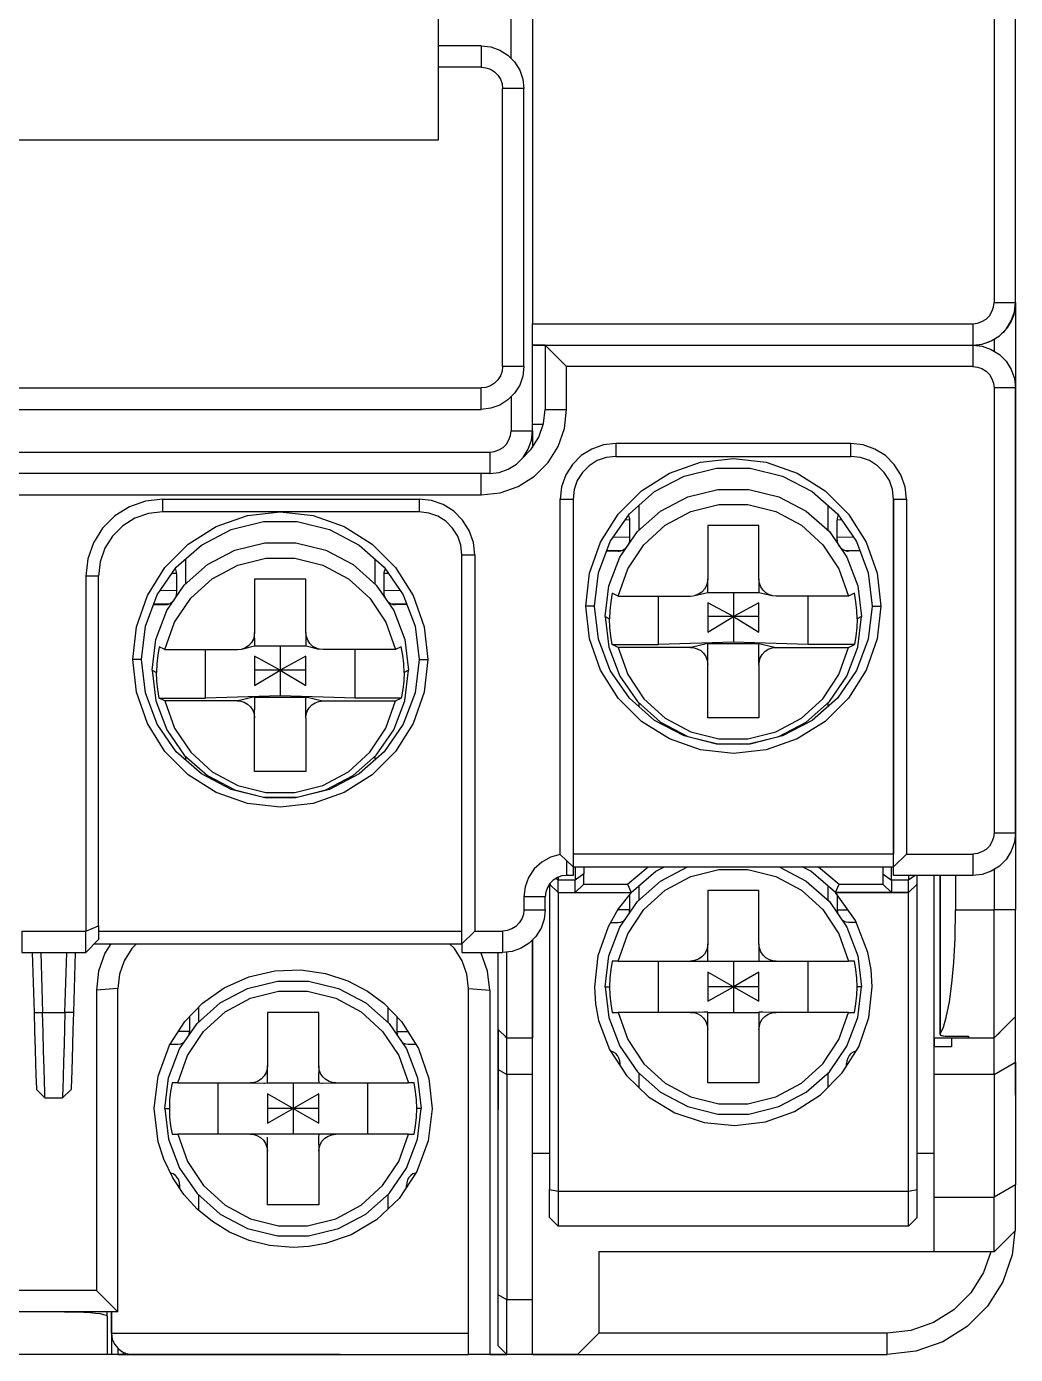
# Model space of a CAD drawing. Header units: millimetres. Extents: x 0 to 45, y 0 to 74.
# Drawn here: x 21.86 to 45, y 0 to 31.05 of the extents above; entities that cross this region are included whole.
import ezdxf

# ---------------------------------------------------------------- set-up
doc = ezdxf.new("R2010")
doc.units = ezdxf.units.MM

# ---------------------------------------------------------------- blocks, each defined once
blk = doc.blocks.new('CHINT_34ad6b506dc550b1b3ef02edabf56a2b_FACE_0')
at = {"color": 141, "linetype": 'Continuous', "true_color": 0x40d9ff}
for p, q in [((33.7, 49.9), (33.7, 24.1)), ((32.5, 30.6), (31.5, 30.6)), ((32.5, 30.1), (31.5, 30.1)), ((33, 23.1), (33, 29.6)), ((33.5, 23.1), (33.5, 29.6)), ((13.5, 28.4), (31.5, 28.4)), ((33.7, 21.6), (33.7, 24.1)), ((34.5, 23.1), (34, 23.6)), ((35.4, 23.6), (35.4, 23.6)), ((41.4, 23.6), (41.4, 23.6)), ((42.5, 23.6), (42.5, 23.6)), ((42.7, 23.6), (42.7, 23.6)), ((43.12, 23.6), (43.12, 23.6)), ((43.8, 23.6), (43.8, 23.6)), ((44.5, 23.734), (44.459, 23.715)), ((44.5, 23.734), (44.546, 23.77)), ((44.5, 23.734), (44.5, 23.46)), ((12.5, 22.6), (32.5, 22.6)), ((12.5, 22.1), (32.5, 22.1)), ((33.7, 21.75), (33.957, 21.75)), ((33.7, 21.6), (33.7, 21.209)), ((36.186, 21), (36.186, 21)), ((40.614, 21), (40.614, 21)), ((25.586, 19.7), (25.586, 19.7)), ((30.014, 19.7), (30.014, 19.7)), ((36.186, 19.85), (36.186, 19.268)), ((40.614, 19.85), (40.614, 19.268)), ((42.15, 19.806), (42.15, 19.806)), ((35.97, 19.512), (35.87, 19.514)), ((40.93, 19.514), (40.83, 19.512)), ((42.15, 19.541), (42.15, 19.541)), ((35.598, 19.121), (35.974, 19.113)), ((40.827, 19.113), (41.202, 19.121)), ((42.15, 19.141), (42.15, 19.141)), ((35.446, 18.81), (35.796, 18.802)), ((41.004, 18.802), (41.354, 18.81)), ((42.15, 18.827), (42.15, 18.827)), ((42.15, 18.807), (42.15, 18.807)), ((25.586, 18.6), (25.586, 18.018)), ((30.014, 18.6), (30.014, 18.018)), ((25.37, 18.262), (25.27, 18.264)), ((30.33, 18.264), (30.23, 18.262)), ((24.998, 17.871), (25.374, 17.863)), ((30.227, 17.863), (30.602, 17.871)), ((36.65, 16.6), (36.65, 17.732)), ((37.801, 17.82), (38.999, 17.82)), ((38.4, 17.82), (38.4, 17.252)), ((40.15, 16.6), (40.15, 17.732)), ((24.846, 17.56), (25.196, 17.552)), ((30.404, 17.552), (30.754, 17.56)), ((35.15, 17.5), (34.95, 17.5)), ((41.65, 17.5), (41.85, 17.5)), ((35.4, 17.252), (35.505, 17.199)), ((38.4, 17.252), (37.8, 17.252)), ((39, 17.252), (38.4, 17.252)), ((38.4, 17.252), (38.4, 16.653)), ((41.4, 17.252), (41.295, 17.199)), ((26.05, 15.35), (26.05, 16.482)), ((27.201, 16.57), (28.399, 16.57)), ((27.8, 16.57), (27.8, 16.002)), ((29.55, 15.35), (29.55, 16.482)), ((38.4, 16.653), (36.65, 16.6)), ((37.801, 16.621), (38.999, 16.621)), ((40.15, 16.6), (38.4, 16.653)), ((24.55, 16.25), (24.35, 16.25)), ((31.05, 16.25), (31.25, 16.25)), ((24.8, 16.002), (24.905, 15.949)), ((27.8, 16.002), (27.2, 16.002)), ((28.4, 16.002), (27.8, 16.002)), ((27.8, 16.002), (27.8, 15.403)), ((30.8, 16.002), (30.695, 15.949)), ((42.15, 15.81), (42.15, 15.81)), ((42.15, 15.545), (42.15, 15.545)), ((27.8, 15.403), (26.05, 15.35)), ((27.201, 15.371), (28.399, 15.371)), ((29.55, 15.35), (27.8, 15.403)), ((36.186, 15.237), (36.186, 15.151)), ((40.614, 15.237), (40.614, 15.151)), ((42.15, 15.145), (42.15, 15.145)), ((42.15, 14.831), (42.15, 14.831)), ((42.15, 14.811), (42.15, 14.811)), ((25.586, 13.987), (25.586, 13.901)), ((30.014, 13.987), (30.014, 13.901)), ((42.15, 13.914), (42.15, 13.914)), ((42.15, 13.447), (42.15, 13.447)), ((42.15, 12.5), (42.15, 12.5)), ((42.15, 12.001), (42.15, 12.001)), ((34.65, 11.4), (34.5, 11.55)), ((34.5, 11.55), (34.5, 11.2)), ((42.45, 11.7), (42.15, 11.4)), ((34.65, 11.4), (42.15, 11.4)), ((34.7, 11.4), (34.7, 11.093)), ((40.391, 11.4), (40.878, 11)), ((42.1, 11.093), (42.1, 11.4)), ((42.5, 11.2), (42.5, 11.093)), ((42.652, 11.2), (42.5, 11.093)), ((43.1, 7.4), (43.1, 11.2)), ((44.5, 11.341), (44.5, 10.4)), ((34.123, 10.978), (34.101, 10.999)), ((34.3, 11.093), (34.249, 11.129)), ((34.3, 11.157), (34.3, 11.093)), ((34.7, 11.093), (34.3, 11.093)), ((36.186, 10.954), (36.186, 10.618)), ((40.614, 10.954), (40.614, 10.618)), ((40.792, 10.801), (40.878, 11)), ((40.878, 11), (41.9, 11)), ((42.5, 11.093), (42.1, 11.093)), ((42.5, 10.8), (42.595, 10.895)), ((35.974, 10.8), (35.974, 10.8)), ((40.827, 10.8), (40.827, 10.801)), ((42.5, 10.8), (42.1, 10.8)), ((42.3, 10.8), (42.3, 10.8)), ((42.443, 10.8), (42.443, 10.8)), ((21.75, 9.9), (23.25, 9.9)), ((23.55, 9.9), (32.05, 9.9)), ((32.05, 9.6), (32.35, 9.9)), ((22.196, 9.4), (22.239, 8)), ((22.762, 8), (22.805, 9.4)), ((23.45, 9.6), (32.05, 9.6)), ((35.702, 9.2), (37.4, 9.2)), ((36.65, 8), (36.65, 9.2)), ((37.801, 9.2), (38.999, 9.2)), ((38.4, 9.2), (38.4, 8.6)), ((39.4, 9.2), (41.098, 9.2)), ((40.15, 8), (40.15, 9.2)), ((35.4, 8.6), (35.505, 8.6)), ((38.4, 8.6), (37.8, 8.6)), ((39, 8.6), (38.4, 8.6)), ((38.4, 8.6), (38.4, 8)), ((41.4, 8.6), (41.295, 8.6)), ((25.886, 8.116), (25.886, 7.768)), ((30.314, 8.117), (30.314, 7.768)), ((32.2, 8.216), (32.2, 8.216)), ((32.2, 8.1), (32.2, 8.1)), ((22.239, 8), (22.762, 8)), ((32.2, 7.985), (32.2, 7.985)), ((37.4, 8), (35.702, 8)), ((37.801, 8), (38.999, 8)), ((41.098, 8), (39.4, 8)), ((45, 6.147), (45, 7.9)), ((45, 6.061), (45, 7.9)), ((32.2, 7.616), (32.2, 7.616)), ((32.2, 7.5), (32.2, 7.5)), ((32.9, 7.6), (32.9, 5.73)), ((32.2, 7.385), (32.2, 7.385)), ((33.1, 7.4), (33.7, 7.4)), ((43.1, 7.4), (43.9, 7.4)), ((43.1, 6.548), (43.1, 7.4)), ((43.9, 7.4), (44.5, 7.4)), ((32.2, 7.016), (32.2, 7.016)), ((32.2, 6.9), (32.2, 6.9)), ((32.9, 6.872), (32.9, 6.872)), ((32.2, 6.785), (32.2, 6.785)), ((33.1, 6.548), (33.1, 1.28)), ((36.186, 6.583), (36.186, 6.248)), ((40.614, 6.583), (40.614, 6.246)), ((43.1, 3.68), (43.1, 6.548)), ((44.5, 6.548), (43.1, 6.548)), ((44.5, 6.548), (44.5, 3.68)), ((25.402, 6.35), (27.1, 6.35)), ((26.35, 5.15), (26.35, 6.35)), ((27.501, 6.35), (28.699, 6.35)), ((28.1, 6.35), (28.1, 5.75)), ((29.1, 6.35), (30.798, 6.35)), ((29.85, 5.15), (29.85, 6.35)), ((32.2, 6.416), (32.2, 6.416)), ((32.2, 6.3), (32.2, 6.3)), ((22.294, 6), (22.706, 6)), ((32.2, 6.185), (32.2, 6.185)), ((25.1, 5.75), (25.205, 5.75)), ((28.1, 5.75), (27.5, 5.75)), ((28.7, 5.75), (28.1, 5.75)), ((28.1, 5.75), (28.1, 5.15)), ((31.1, 5.75), (30.995, 5.75)), ((32.2, 5.816), (32.2, 5.816)), ((32.2, 5.7), (32.2, 5.7)), ((32.2, 5.585), (32.2, 5.585)), ((27.1, 5.15), (25.402, 5.15)), ((30.798, 5.15), (29.1, 5.15)), ((32.2, 5.216), (32.2, 5.216)), ((32.2, 5.1), (32.2, 5.1)), ((32.2, 4.985), (32.2, 4.985)), ((34.1, 4.7), (33.7, 4.7)), ((43.1, 4.7), (42.7, 4.7)), ((32.2, 4.616), (32.2, 4.616)), ((32.2, 4.5), (32.2, 4.5)), ((32.2, 4.385), (32.2, 4.385)), ((25.886, 3.733), (25.886, 3.375)), ((30.314, 3.733), (30.314, 3.399)), ((32.2, 4.016), (32.2, 4.016)), ((32.2, 3.9), (32.2, 3.9)), ((32.2, 3.785), (32.2, 3.785)), ((32.2, 3.416), (32.2, 3.416)), ((43.1, 3.68), (44.5, 3.68)), ((32.2, 3.3), (32.2, 3.3)), ((32.2, 3.185), (32.2, 3.185)), ((32.2, 2.816), (32.2, 2.816)), ((42.5, 3), (34.3, 3)), ((32.2, 2.7), (32.2, 2.7)), ((32.2, 2.585), (32.2, 2.585)), ((32.2, 2.216), (32.2, 2.216)), ((32.2, 2.1), (32.2, 2.1)), ((32.2, 1.985), (32.2, 1.985)), ((32.2, 1.638), (32.2, 1.638)), ((23.5, 1.499), (12.1, 1.499)), ((24, 1), (23.5, 1.499)), ((33.7, 1.28), (33.1, 1.28)), ((24, 1), (11.6, 1)), ((23.75, 0.897), (23.75, 1)), ((22.2, 0), (21.978, 0)), ((28.313, 0), (22.2, 0)), ((22.2, 0), (22.2, 0)), ((28.375, 0), (28.313, 0)), ((28.625, 0), (28.375, 0)), ((29, 0), (28.625, 0)), ((29.2, 0), (29, 0)), ((33.7, 0), (33.1, 0))]:
    blk.add_line(p, q, dxfattribs=at)
for points in [[(33.2, 30.306), (33.2, 52.4), (33.7, 52.4)], [(45, 24.6), (45, 49.4), (44.5, 49.4), (44.5, 24.6), (45, 24.6)], [(31.5, 28.4), (31.5, 31.988), (31.5, 32), (13.5, 32), (13.5, 31.988), (13.5, 28.4)], [(31.5, 28.4), (31.5, 31.5), (13.5, 31.5), (13.5, 28.4)], [(32.5, 30.6), (32.723, 30.575), (32.934, 30.501), (33.124, 30.382), (33.282, 30.224), (33.401, 30.034), (33.475, 29.823), (33.5, 29.6)], [(32.5, 30.6), (32.5, 30.588), (32.5, 30.551), (32.5, 30.491), (32.5, 30.412), (32.5, 30.317), (32.5, 30.212), (32.5, 30.1)], [(32.5, 30.1), (32.611, 30.088), (32.717, 30.051), (32.812, 29.991), (32.891, 29.912), (32.951, 29.817), (32.988, 29.712), (33, 29.6)], [(33.5, 29.6), (33.488, 29.6), (33.451, 29.6), (33.391, 29.6), (33.312, 29.6), (33.217, 29.6), (33.111, 29.6), (33, 29.6)], [(44, 23.6), (44.223, 23.626), (44.434, 23.7), (44.624, 23.819), (44.782, 23.977), (44.901, 24.167), (44.975, 24.378), (45, 24.6)], [(44, 24.1), (44.111, 24.113), (44.217, 24.15), (44.312, 24.21), (44.391, 24.289), (44.451, 24.384), (44.488, 24.489), (44.5, 24.6)], [(45, 24.6), (45, 10.4), (44.5, 10.4)], [(45, 24.6), (44.989, 24.446), (44.976, 24.383)], [(44.973, 24.373), (44.96, 24.311), (44.901, 24.163), (44.815, 24.021), (44.795, 23.997)], [(33.7, 24.1), (44, 24.1), (44, 23.6)], [(44.756, 23.951), (44.71, 23.897), (44.672, 23.867)], [(34, 23.6), (33.7, 23.6), (44, 23.6)], [(34, 23.6), (34, 22.1), (34.5, 22.1), (34.5, 23.1)], [(34, 23.6), (44, 23.6), (44, 23.1), (34.5, 23.1)], [(44, 23.6), (44.174, 23.616), (44.202, 23.623)], [(44, 23.6), (44.223, 23.575), (44.434, 23.501), (44.624, 23.382), (44.782, 23.224), (44.901, 23.034), (44.975, 22.823), (45, 22.6)], [(44.262, 23.639), (44.342, 23.661), (44.399, 23.687)], [(33.5, 23.1), (33.475, 22.878), (33.401, 22.667), (33.282, 22.477), (33.124, 22.319), (32.934, 22.2), (32.723, 22.126), (32.5, 22.1)], [(33, 23.1), (32.988, 22.989), (32.951, 22.884), (32.891, 22.789), (32.812, 22.71), (32.717, 22.65), (32.611, 22.613), (32.5, 22.6)], [(33.5, 23.1), (33.488, 23.1), (33.451, 23.1), (33.391, 23.1), (33.312, 23.1), (33.217, 23.1), (33.111, 23.1), (33, 23.1)], [(44, 23.1), (44.111, 23.088), (44.217, 23.051), (44.312, 22.991), (44.391, 22.912), (44.451, 22.817), (44.488, 22.712), (44.5, 22.6)], [(32.5, 22.1), (32.5, 22.113), (32.5, 22.15), (32.5, 22.21), (32.5, 22.289), (32.5, 22.384), (32.5, 22.489), (32.5, 22.6)], [(33.2, 22.395), (33.2, 21.6), (33.7, 21.6)], [(45, 12.2), (45, 22.6), (44.5, 22.6), (44.5, 12.2), (45, 12.2)], [(32.5, 20.1), (32.945, 20.151), (33.368, 20.299), (33.747, 20.537), (34.064, 20.854), (34.302, 21.233), (34.45, 21.655), (34.5, 22.1)], [(33.428, 20.923), (33.435, 20.928), (33.673, 21.165), (33.852, 21.45), (33.962, 21.767), (34, 22.1)], [(32.7, 20.6), (32.923, 20.626), (33.134, 20.7), (33.324, 20.819), (33.482, 20.977), (33.601, 21.167), (33.675, 21.378), (33.7, 21.6)], [(32.7, 21.1), (32.811, 21.113), (32.917, 21.15), (33.012, 21.21), (33.091, 21.289), (33.151, 21.384), (33.188, 21.489), (33.2, 21.6)], [(35.65, 21.3), (35.361, 21.268), (35.086, 21.172), (34.84, 21.017), (34.634, 20.811), (34.479, 20.565), (34.383, 20.29), (34.35, 20)], [(35.65, 21), (41.15, 21), (41.15, 21.3), (35.65, 21.3), (35.65, 21)], [(42.45, 20), (42.417, 20.29), (42.321, 20.565), (42.166, 20.811), (41.961, 21.017), (41.714, 21.172), (41.439, 21.268), (41.15, 21.3)], [(32.7, 20.6), (1, 20.6), (1, 21.1), (32.7, 21.1), (32.7, 20.6)], [(35.65, 21), (35.428, 20.975), (35.216, 20.901), (35.027, 20.782), (34.868, 20.624), (34.749, 20.434), (34.675, 20.223), (34.65, 20)], [(34.95, 17.5), (35.037, 18.268), (35.292, 18.997), (35.703, 19.651), (36.249, 20.198), (36.903, 20.609), (37.632, 20.864), (38.4, 20.95), (39.168, 20.864), (39.897, 20.609), (40.551, 20.198), (41.097, 19.651), (41.508, 18.997), (41.764, 18.268), (41.85, 17.5)], [(42.15, 20), (42.125, 20.223), (42.051, 20.434), (41.932, 20.624), (41.774, 20.782), (41.584, 20.901), (41.373, 20.975), (41.15, 21)], [(14.344, 20.6), (1, 20.6), (1, 20.1), (32.5, 20.1), (32.5, 20.6)], [(35.15, 17.5), (35.245, 18.278), (35.522, 19.011), (35.967, 19.656), (36.554, 20.175), (37.248, 20.539), (38.008, 20.727), (38.792, 20.727), (39.553, 20.539), (40.246, 20.175), (40.833, 19.656), (41.278, 19.011), (41.556, 18.278), (41.65, 17.5)], [(35.4, 17.252), (35.487, 17.97), (35.744, 18.645), (36.155, 19.24), (36.696, 19.719), (37.336, 20.055), (38.038, 20.228), (38.762, 20.228), (39.464, 20.055), (40.104, 19.719), (40.646, 19.24), (41.056, 18.645), (41.313, 17.97), (41.4, 17.252)], [(25.05, 20), (24.65, 19.955), (24.269, 19.822), (23.928, 19.608), (23.643, 19.323), (23.428, 18.981), (23.295, 18.601), (23.25, 18.2)], [(31.05, 19.7), (25.05, 19.7), (25.05, 20), (31.05, 20), (31.05, 19.7)], [(32.35, 18.7), (32.317, 18.99), (32.221, 19.265), (32.066, 19.511), (31.861, 19.717), (31.614, 19.872), (31.339, 19.968), (31.05, 20)], [(34.5, 11.55), (34.35, 11.689), (34.35, 20), (34.65, 20), (34.65, 11.4)], [(42.15, 20), (42.15, 11.7), (34.65, 11.7)], [(35.702, 17.732), (35.929, 18.37), (36.305, 18.934), (36.807, 19.389), (37.404, 19.708), (38.061, 19.873), (38.739, 19.873), (39.396, 19.708), (39.994, 19.389), (40.495, 18.934), (40.871, 18.37), (41.098, 17.732)], [(42.15, 11.4), (42.15, 20), (42.45, 20), (42.45, 11.7)], [(25.05, 19.7), (24.716, 19.663), (24.399, 19.552), (24.115, 19.373), (23.877, 19.136), (23.699, 18.851), (23.588, 18.534), (23.55, 18.2)], [(24.35, 16.25), (24.437, 17.018), (24.692, 17.747), (25.103, 18.401), (25.649, 18.948), (26.303, 19.359), (27.032, 19.614), (27.8, 19.7)], [(31.05, 19.7), (27.8, 19.7), (25.424, 19.7)], [(27.8, 19.7), (28.568, 19.614), (29.297, 19.359), (29.951, 18.948), (30.497, 18.401), (30.908, 17.747), (31.164, 17.018), (31.25, 16.25)], [(32.05, 18.7), (32.025, 18.923), (31.951, 19.134), (31.832, 19.324), (31.674, 19.482), (31.484, 19.601), (31.273, 19.675), (31.05, 19.7)], [(35.941, 19.618), (35.947, 19.608), (35.967, 19.544), (35.974, 19.478), (35.974, 19.078), (35.967, 19.011), (35.947, 18.949), (35.916, 18.894)], [(40.884, 18.894), (40.853, 18.949), (40.833, 19.011), (40.827, 19.078), (40.827, 19.478), (40.833, 19.544), (40.853, 19.608), (40.859, 19.618)], [(24.55, 16.25), (24.645, 17.028), (24.922, 17.761), (25.367, 18.406), (25.954, 18.925), (26.648, 19.289), (27.408, 19.477), (28.192, 19.477), (28.953, 19.289), (29.646, 18.925), (30.233, 18.406), (30.678, 17.761), (30.956, 17.028), (31.05, 16.25)], [(39, 18.132), (39, 19.381), (37.8, 19.381), (37.8, 18.132)], [(24.8, 16.002), (24.887, 16.72), (25.144, 17.395), (25.555, 17.99), (26.096, 18.469), (26.736, 18.805), (27.438, 18.978), (28.162, 18.978), (28.864, 18.805), (29.504, 18.469), (30.046, 17.99), (30.456, 17.395), (30.713, 16.72), (30.8, 16.002)], [(32.05, 9.6), (32.05, 18.7), (32.35, 18.7), (32.35, 9.9)], [(35.439, 18.79), (35.705, 18.784), (35.752, 18.788)], [(35.705, 18.784), (35.731, 18.785), (35.764, 18.79), (35.821, 18.811), (35.872, 18.846), (35.914, 18.891)], [(40.886, 18.891), (40.928, 18.846), (40.979, 18.811), (41.036, 18.79), (41.069, 18.785), (41.096, 18.784)], [(41.362, 18.79), (41.096, 18.784), (41.048, 18.788)], [(25.102, 16.482), (25.329, 17.12), (25.705, 17.684), (26.207, 18.139), (26.804, 18.458), (27.461, 18.623), (28.139, 18.623), (28.796, 18.458), (29.394, 18.139), (29.895, 17.684), (30.271, 17.12), (30.498, 16.482)], [(25.341, 18.368), (25.347, 18.358), (25.367, 18.294), (25.374, 18.228), (25.374, 17.828), (25.367, 17.761), (25.347, 17.699), (25.316, 17.644)], [(30.284, 17.644), (30.253, 17.699), (30.233, 17.761), (30.227, 17.828), (30.227, 18.228), (30.233, 18.294), (30.253, 18.358), (30.259, 18.368)], [(23.25, 9.9), (23.55, 10.025), (23.55, 18.2), (23.25, 18.2), (23.25, 9.9)], [(28.4, 16.882), (28.4, 18.131), (27.2, 18.131), (27.2, 16.882)], [(37.8, 18.132), (37.789, 18.052), (37.77, 17.977), (37.724, 17.896), (37.661, 17.827), (37.584, 17.776), (37.501, 17.745)], [(37.501, 17.745), (37.592, 17.768), (37.701, 17.793), (37.734, 17.801), (37.801, 17.817), (37.803, 17.881), (37.8, 18.132)], [(39, 18.132), (38.997, 17.881), (39, 17.817), (39.066, 17.801), (39.099, 17.793), (39.208, 17.768), (39.269, 17.752), (39.298, 17.745)], [(39.298, 17.745), (39.245, 17.763), (39.163, 17.808), (39.095, 17.871), (39.044, 17.949), (39.011, 18.037), (39, 18.132)], [(35.702, 17.732), (35.568, 17.799), (35.533, 17.6), (35.512, 17.4), (35.505, 17.199)], [(35.702, 17.732), (37.4, 17.732), (37.501, 17.745)], [(41.098, 17.732), (39.4, 17.732), (39.32, 17.74), (39.298, 17.745)], [(41.295, 17.199), (41.288, 17.4), (41.267, 17.6), (41.232, 17.799), (41.098, 17.732)], [(24.839, 17.54), (25.105, 17.534), (25.152, 17.538)], [(25.105, 17.534), (25.131, 17.535), (25.164, 17.54), (25.221, 17.561), (25.272, 17.596), (25.314, 17.641)], [(30.286, 17.641), (30.328, 17.596), (30.379, 17.561), (30.436, 17.54), (30.469, 17.535), (30.496, 17.534)], [(30.762, 17.54), (30.496, 17.534), (30.448, 17.538)], [(41.85, 17.5), (41.764, 16.733), (41.508, 16.004), (41.097, 15.349), (40.551, 14.803), (39.897, 14.392), (39.168, 14.137), (38.4, 14.051), (37.632, 14.137), (36.903, 14.392), (36.249, 14.803), (35.703, 15.349), (35.292, 16.004), (35.037, 16.733), (34.95, 17.5)], [(41.65, 17.5), (41.556, 16.723), (41.278, 15.99), (40.833, 15.345), (40.246, 14.826), (39.553, 14.462), (38.792, 14.274), (38.008, 14.274), (37.248, 14.462), (36.554, 14.826), (35.967, 15.345), (35.522, 15.99), (35.245, 16.723), (35.15, 17.5)], [(38.4, 17.252), (37.8, 17.577), (37.8, 16.892), (38.4, 17.252)], [(38.4, 17.252), (39, 16.892), (39, 17.577), (38.4, 17.252)], [(35.4, 17.252), (35.487, 16.535), (35.744, 15.859), (36.155, 15.265), (36.696, 14.786), (37.336, 14.45), (38.038, 14.277), (38.762, 14.277), (39.464, 14.45), (40.104, 14.786), (40.646, 15.265), (41.056, 15.859), (41.313, 16.535), (41.4, 17.252)], [(35.568, 16.6), (35.533, 16.798), (35.512, 16.998), (35.505, 17.199)], [(41.295, 17.199), (41.288, 16.998), (41.267, 16.798), (41.232, 16.6)], [(27.2, 16.882), (27.189, 16.802), (27.17, 16.727), (27.124, 16.646), (27.061, 16.577), (26.984, 16.526), (26.901, 16.495)], [(26.901, 16.495), (26.992, 16.518), (27.101, 16.543), (27.134, 16.551), (27.201, 16.567), (27.203, 16.631), (27.2, 16.882)], [(28.4, 16.882), (28.397, 16.631), (28.4, 16.567), (28.466, 16.551), (28.499, 16.543), (28.608, 16.518), (28.669, 16.502), (28.698, 16.495)], [(28.698, 16.495), (28.645, 16.513), (28.563, 16.558), (28.495, 16.621), (28.444, 16.699), (28.411, 16.787), (28.4, 16.882)], [(25.102, 16.482), (24.968, 16.549), (24.933, 16.35), (24.912, 16.15), (24.905, 15.949)], [(25.102, 16.482), (26.8, 16.482), (26.901, 16.495)], [(30.498, 16.482), (28.8, 16.482), (28.72, 16.49), (28.698, 16.495)], [(30.695, 15.949), (30.688, 16.15), (30.667, 16.35), (30.632, 16.549), (30.498, 16.482)], [(37.4, 16.533), (35.702, 16.533), (35.568, 16.6), (36.65, 16.6)], [(35.702, 16.533), (35.929, 15.896), (36.305, 15.332), (36.807, 14.877), (37.404, 14.557), (38.061, 14.393), (38.739, 14.393), (39.396, 14.557), (39.994, 14.877), (40.495, 15.332), (40.871, 15.896), (41.098, 16.533)], [(37.8, 16.134), (37.805, 16.499), (37.805, 16.524), (37.801, 16.622), (37.732, 16.609), (37.548, 16.566), (37.4, 16.533)], [(37.4, 16.533), (37.48, 16.526), (37.555, 16.503), (37.637, 16.458), (37.705, 16.395), (37.757, 16.317), (37.789, 16.229), (37.8, 16.134)], [(39, 16.134), (38.995, 16.508), (38.995, 16.53), (38.999, 16.622), (39.07, 16.608), (39.258, 16.565), (39.4, 16.533)], [(39, 16.134), (39.008, 16.214), (39.031, 16.289), (39.076, 16.37), (39.139, 16.438), (39.217, 16.49), (39.305, 16.522), (39.4, 16.533)], [(39.4, 16.533), (41.098, 16.533), (41.232, 16.6), (40.15, 16.6)], [(31.25, 16.25), (31.164, 15.483), (30.908, 14.754), (30.497, 14.099), (29.951, 13.553), (29.297, 13.142), (28.568, 12.887), (27.8, 12.801), (27.032, 12.887), (26.303, 13.142), (25.649, 13.553), (25.103, 14.099), (24.692, 14.754), (24.437, 15.483), (24.35, 16.25)], [(31.05, 16.25), (30.956, 15.473), (30.678, 14.74), (30.233, 14.095), (29.646, 13.576), (28.953, 13.212), (28.192, 13.024), (27.408, 13.024), (26.648, 13.212), (25.954, 13.576), (25.367, 14.095), (24.922, 14.74), (24.645, 15.473), (24.55, 16.25)], [(27.8, 16.002), (27.2, 16.327), (27.2, 15.642), (27.8, 16.002)], [(27.8, 16.002), (28.4, 15.642), (28.4, 16.327), (27.8, 16.002)], [(24.8, 16.002), (24.887, 15.285), (25.144, 14.609), (25.555, 14.015), (26.096, 13.536), (26.736, 13.2), (27.438, 13.027), (28.162, 13.027), (28.864, 13.2), (29.504, 13.536), (30.046, 14.015), (30.456, 14.609), (30.713, 15.285), (30.8, 16.002)], [(24.968, 15.35), (24.933, 15.548), (24.912, 15.748), (24.905, 15.949)], [(30.695, 15.949), (30.688, 15.748), (30.667, 15.548), (30.632, 15.35)], [(39, 16.134), (39, 14.885), (37.8, 14.885), (37.8, 16.134)], [(26.8, 15.283), (25.102, 15.283), (24.968, 15.35), (26.05, 15.35)], [(25.102, 15.283), (25.329, 14.646), (25.705, 14.082), (26.207, 13.627), (26.804, 13.307), (27.461, 13.143), (28.139, 13.143), (28.796, 13.307), (29.394, 13.627), (29.895, 14.082), (30.271, 14.646), (30.498, 15.283)], [(27.2, 14.884), (27.205, 15.249), (27.205, 15.274), (27.201, 15.372), (27.132, 15.359), (26.948, 15.316), (26.8, 15.283)], [(26.8, 15.283), (26.88, 15.276), (26.955, 15.253), (27.037, 15.208), (27.105, 15.145), (27.157, 15.067), (27.189, 14.979), (27.2, 14.884)], [(28.4, 14.884), (28.395, 15.258), (28.395, 15.28), (28.399, 15.372), (28.47, 15.358), (28.658, 15.315), (28.8, 15.283)], [(28.4, 14.884), (28.408, 14.964), (28.431, 15.039), (28.476, 15.12), (28.539, 15.188), (28.617, 15.24), (28.705, 15.272), (28.8, 15.283)], [(28.8, 15.283), (30.498, 15.283), (30.632, 15.35), (29.55, 15.35)], [(28.4, 14.884), (28.4, 13.635), (27.2, 13.635), (27.2, 14.884)], [(45, 12.2), (44.975, 11.978), (44.901, 11.767), (44.782, 11.577), (44.624, 11.419), (44.434, 11.3), (44.223, 11.226), (44, 11.2)], [(44.5, 12.2), (44.488, 12.089), (44.451, 11.984), (44.391, 11.889), (44.312, 11.81), (44.217, 11.75), (44.111, 11.713), (44, 11.7)], [(34.35, 11.689), (34.122, 11.626), (33.916, 11.512), (33.742, 11.352), (33.61, 11.156), (33.528, 10.935), (33.5, 10.7)], [(42.45, 11.7), (44, 11.7), (44, 11.2)], [(34.5, 11.2), (34.389, 11.188), (34.283, 11.151), (34.188, 11.091), (34.109, 11.012), (34.05, 10.917), (34.013, 10.812), (34, 10.7)], [(34.65, 11.4), (34.65, 11.2), (34.5, 11.2)], [(34.9, 11.4), (34.9, 11.235), (34.7, 11.093)], [(34.7, 10.8), (34.9, 11), (34.9, 11.016), (34.9, 11.061), (34.9, 11.135), (34.9, 11.235)], [(34.9, 11), (35.922, 11), (36.41, 11.4)], [(35.4, 8.6), (35.487, 9.318), (35.744, 9.995), (36.155, 10.59), (36.696, 11.069), (37.327, 11.4)], [(35.702, 9.2), (35.929, 9.839), (36.305, 10.403), (36.807, 10.859), (37.404, 11.179), (38.061, 11.343), (38.739, 11.343), (39.396, 11.179), (39.994, 10.859), (40.495, 10.403), (40.871, 9.839), (41.098, 9.2)], [(35.922, 11), (36.008, 10.8), (36.59, 11.299), (36.787, 11.4)], [(39.474, 11.4), (40.104, 11.069), (40.646, 10.59), (41.056, 9.995), (41.313, 9.318), (41.4, 8.6)], [(40.792, 10.801), (40.211, 11.299), (40.013, 11.4)], [(41.9, 11.4), (41.9, 11.235), (42.1, 11.093)], [(41.9, 11.235), (41.9, 11.135), (41.9, 11.061), (41.9, 11.016), (41.9, 11), (42.1, 10.8)], [(44, 11.2), (42.15, 11.2), (42.15, 11.4)], [(42.5, 10.8), (42.7, 11), (42.7, 11.016), (42.7, 11.061), (42.7, 11.135), (42.7, 11.2)], [(43.235, 11.2), (43.235, 7.483), (43.237, 7.491), (43.237, 11.2)], [(43.6, 11.2), (43.6, 10.4), (44.5, 10.4)], [(34.1, 10.998), (34.1, 8.608), (34.1, 6.225), (34.1, 3.857)], [(34.101, 10.999), (34.3, 10.8), (34.7, 10.8)], [(34.3, 10.8), (34.3, 10.82), (34.3, 10.877), (34.3, 10.969), (34.3, 11.093)], [(34.7, 10.8), (34.7, 10.82), (34.7, 10.877), (34.7, 10.969), (34.7, 11.093)], [(42.1, 11.093), (42.1, 10.969), (42.1, 10.877), (42.1, 10.82), (42.1, 10.8)], [(42.5, 10.8), (42.5, 10.82), (42.5, 10.877), (42.5, 10.969), (42.5, 11.093)], [(42.7, 3.857), (42.7, 6.225), (42.7, 8.608), (42.7, 11)], [(34, 10.4), (34, 10.7), (33.5, 10.7), (33.5, 10.4), (34, 10.4)], [(34.3, 10.8), (34.3, 8.463), (34.3, 6.134), (34.3, 3.821)], [(34.7, 10.8), (36.008, 10.8), (35.708, 10.421), (35.468, 10.002), (35.23, 9.318), (35.15, 8.6), (35.175, 8.2), (35.248, 7.808), (35.502, 7.13), (35.899, 6.526), (36.418, 6.025), (37.034, 5.652), (37.719, 5.423), (38.438, 5.351), (39.155, 5.439), (39.834, 5.684), (40.442, 6.072), (40.949, 6.584), (41.332, 7.197), (41.57, 7.882), (41.65, 8.6), (41.625, 9.005), (41.55, 9.402), (41.258, 10.149), (40.792, 10.8), (42.5, 10.8)], [(35.974, 10.757), (35.974, 10.4), (35.696, 10.4)], [(39, 9.6), (39, 10.85), (37.8, 10.85), (37.8, 9.6)], [(42.037, 10.864), (42.1, 10.8), (40.792, 10.801)], [(40.827, 10.752), (40.827, 10.4), (41.078, 10.4)], [(42.5, 3.821), (42.5, 6.134), (42.5, 8.463), (42.5, 10.8)], [(34, 10.4), (33.975, 10.178), (33.901, 9.967), (33.782, 9.777), (33.624, 9.619), (33.434, 9.5), (33.223, 9.426), (33, 9.4)], [(33.5, 10.4), (33.488, 10.289), (33.451, 10.184), (33.391, 10.089), (33.312, 10.01), (33.217, 9.95), (33.111, 9.913), (33, 9.9)], [(35.958, 10.305), (35.967, 10.334), (35.974, 10.4)], [(40.827, 10.4), (40.833, 10.334), (40.843, 10.305)], [(43.237, 7.491), (43.315, 7.657), (43.381, 7.882), (43.454, 8.243), (43.512, 8.672), (43.558, 9.169), (43.588, 9.738), (43.6, 10.4)], [(44.5, 7.4), (44.5, 7.476), (44.5, 7.698), (44.5, 8.055), (44.5, 8.53), (44.5, 9.099), (44.5, 9.733), (44.5, 10.4)], [(44.5, 7.4), (45, 7.9), (45, 7.963), (45, 8.148), (45, 8.446), (45, 8.842), (45, 9.316), (45, 9.844), (45, 10.4)], [(23.55, 10.025), (23.55, 9.7), (23.25, 9.4)], [(35.524, 10.1), (35.705, 10.1), (35.764, 10.108), (35.821, 10.13), (35.852, 10.152)], [(41.276, 10.1), (41.096, 10.1), (41.036, 10.108), (40.979, 10.13), (40.948, 10.152)], [(21.75, 9.9), (21.75, 9.4), (23.25, 9.4), (23.25, 9.9)], [(32.35, 9.9), (33, 9.9), (33, 9.4)], [(33.7, 6.548), (33.7, 9.695), (33.7, 9.099), (33.7, 8.53), (33.7, 8.055), (33.7, 7.698), (33.7, 7.476), (33.7, 7.4)], [(21.995, 9.4), (22.039, 7.994), (22.239, 8)], [(23.005, 9.4), (22.961, 7.994), (22.762, 8)], [(23.837, 9.6), (23.698, 9.38), (23.55, 8.959), (23.5, 8.516)], [(24.437, 9.6), (24.327, 9.491), (24.149, 9.208), (24.038, 8.892), (24, 8.559)], [(32.2, 8.559), (32.162, 8.892), (32.052, 9.208), (31.873, 9.491), (31.763, 9.6)], [(32.05, 9.6), (32.05, 9.4), (33, 9.4)], [(32.7, 8.516), (32.65, 8.959), (32.502, 9.38), (32.489, 9.4)], [(33.1, 7.4), (32.9, 7.6), (32.9, 7.671), (32.9, 7.878), (32.9, 8.211), (32.9, 8.655), (32.9, 9.186), (32.9, 9.4)], [(33.1, 7.4), (33.1, 7.476), (33.1, 7.698), (33.1, 8.055), (33.1, 8.53), (33.1, 9.099), (33.1, 9.412)], [(37.8, 9.6), (37.792, 9.521), (37.77, 9.446), (37.724, 9.364), (37.661, 9.296), (37.584, 9.244), (37.495, 9.212), (37.4, 9.2)], [(37.4, 9.2), (37.712, 9.196), (37.801, 9.199), (37.804, 9.268), (37.804, 9.29), (37.8, 9.6)], [(39, 9.6), (38.996, 9.29), (38.999, 9.2), (39.068, 9.197), (39.09, 9.196), (39.4, 9.2)], [(39.4, 9.2), (39.32, 9.208), (39.245, 9.231), (39.163, 9.276), (39.095, 9.339), (39.044, 9.417), (39.011, 9.505), (39, 9.6)], [(35.702, 9.2), (35.568, 9.2), (35.533, 9.002), (35.512, 8.802), (35.505, 8.6)], [(41.295, 8.6), (41.288, 8.802), (41.267, 9.002), (41.232, 9.2), (41.098, 9.2)], [(28.47, 2.522), (28.1, 2.5), (27.547, 2.545), (27.071, 2.665), (26.615, 2.86), (26.211, 3.106), (25.855, 3.4), (25.546, 3.741), (25.284, 4.129), (25.072, 4.566), (24.94, 4.975), (24.85, 5.75), (24.94, 6.509), (25.207, 7.231), (25.564, 7.782), (25.983, 8.216), (26.49, 8.574), (27.064, 8.831), (27.672, 8.972), (28.281, 8.995), (28.859, 8.911), (29.383, 8.737), (29.839, 8.496), (30.221, 8.213), (30.637, 7.782), (31.032, 7.152), (31.273, 6.452), (31.35, 5.74), (31.261, 4.996), (30.998, 4.28), (30.58, 3.65), (30.049, 3.15), (29.46, 2.799), (28.862, 2.592), (28.47, 2.522)], [(25.1, 5.75), (25.187, 6.468), (25.444, 7.145), (25.855, 7.74), (26.396, 8.219), (27.036, 8.556), (27.738, 8.729), (28.462, 8.729), (29.164, 8.556), (29.804, 8.219), (30.346, 7.74), (30.756, 7.145), (31.013, 6.468), (31.1, 5.75)], [(38.4, 8.6), (37.8, 8.943), (37.8, 8.258), (38.4, 8.6)], [(38.4, 8.6), (39, 8.258), (39, 8.943), (38.4, 8.6)], [(24, 1), (24, 8.559), (23.5, 8.516), (23.5, 1.499)], [(23.85, 0.5), (32.2, 0.499), (32.2, 8.559)], [(25.402, 6.35), (25.629, 6.989), (26.005, 7.553), (26.507, 8.009), (27.104, 8.329), (27.761, 8.493), (28.439, 8.493), (29.096, 8.329), (29.694, 8.009), (30.195, 7.553), (30.571, 6.989), (30.798, 6.35)], [(32.2, 0), (32.2, 8.559), (32.7, 8.516), (32.7, 0), (32.2, 0)], [(35.4, 8.6), (35.487, 7.883), (35.744, 7.206), (36.155, 6.611), (36.696, 6.132), (37.336, 5.795), (38.038, 5.622), (38.762, 5.622), (39.464, 5.795), (40.104, 6.132), (40.646, 6.611), (41.056, 7.206), (41.313, 7.883), (41.4, 8.6)], [(35.505, 8.6), (35.512, 8.399), (35.533, 8.199), (35.568, 8), (35.702, 8)], [(41.098, 8), (41.232, 8), (41.267, 8.199), (41.288, 8.399), (41.295, 8.6)], [(22.039, 7.994), (22.052, 7.557), (22.065, 7.135), (22.076, 6.798), (22.083, 6.547), (22.089, 6.359), (22.093, 6.241), (22.094, 6.206), (22.094, 6.194), (22.294, 6)], [(22.294, 6), (22.293, 6.036), (22.29, 6.144), (22.284, 6.373), (22.275, 6.697), (22.264, 7.095), (22.252, 7.54), (22.239, 8)], [(22.762, 8), (22.751, 7.626), (22.741, 7.258), (22.729, 6.839), (22.72, 6.484), (22.712, 6.217), (22.708, 6.054), (22.706, 6)], [(22.961, 7.994), (22.955, 7.79), (22.949, 7.588), (22.938, 7.241), (22.928, 6.923), (22.92, 6.649), (22.913, 6.412), (22.908, 6.248), (22.906, 6.194), (22.706, 6)], [(25.674, 7.896), (25.674, 7.55), (25.414, 7.55)], [(28.7, 6.75), (28.7, 8), (27.5, 8), (27.5, 6.75)], [(30.527, 7.896), (30.527, 7.55), (30.782, 7.55)], [(35.702, 8), (35.929, 7.362), (36.305, 6.798), (36.807, 6.342), (37.404, 6.022), (38.061, 5.858), (38.739, 5.858), (39.396, 6.022), (39.994, 6.342), (40.495, 6.798), (40.871, 7.362), (41.098, 8)], [(37.8, 7.6), (37.804, 7.908), (37.804, 7.932), (37.801, 8.002), (37.713, 8.004), (37.4, 8)], [(37.4, 8), (37.48, 7.993), (37.555, 7.97), (37.637, 7.925), (37.705, 7.861), (37.757, 7.784), (37.789, 7.696), (37.8, 7.6)], [(39.4, 8), (39.088, 8.004), (39.067, 8.004), (38.999, 8.001), (38.996, 7.913), (39, 7.6)], [(39, 7.6), (39.008, 7.68), (39.031, 7.755), (39.076, 7.837), (39.139, 7.905), (39.217, 7.957), (39.305, 7.989), (39.4, 8)], [(45, 6.834), (45, 7.28), (45, 7.618), (45, 7.829), (45, 7.9)], [(25.658, 7.455), (25.667, 7.484), (25.674, 7.55)], [(30.527, 7.55), (30.533, 7.484), (30.543, 7.455)], [(32.9, 6.662), (32.9, 7.055), (32.9, 7.352), (32.9, 7.537), (32.9, 7.6)], [(39, 7.6), (39, 6.35), (37.8, 6.35), (37.8, 7.6)], [(43.235, 7.483), (43.235, 7.48), (43.239, 7.473), (43.248, 7.467), (43.263, 7.461), (43.28, 7.456), (43.3, 7.452), (43.322, 7.449), (43.355, 7.445), (43.393, 7.443), (43.435, 7.442), (43.9, 7.442)], [(44.64, 7.54), (44.5, 7.4), (44.5, 7.4)], [(25.552, 7.302), (25.521, 7.28), (25.464, 7.258), (25.405, 7.25), (25.219, 7.25)], [(30.971, 7.25), (30.796, 7.25), (30.736, 7.258), (30.679, 7.28), (30.648, 7.302)], [(33.063, 7.437), (33.1, 7.4), (33.1, 7.4)], [(33.1, 6.548), (33.1, 6.904), (33.1, 7.174), (33.1, 7.343), (33.1, 7.4)], [(33.7, 6.548), (33.7, 6.904), (33.7, 7.174), (33.7, 7.343), (33.7, 7.4)], [(43.5, 7.4), (43.5, 7.377), (43.5, 7.309), (43.5, 7.196), (43.1, 7.196)], [(43.1, 7.4), (43.1, 7.315), (43.1, 7.196)], [(43.1, 6.548), (43.1, 6.805), (43.1, 7.023), (43.1, 7.196)], [(43.9, 7.442), (43.9, 7.405), (43.9, 7.4)], [(43.9, 7.405), (43.9, 7.419), (43.9, 7.442)], [(44.5, 6.548), (44.5, 6.904), (44.5, 7.174), (44.5, 7.343), (44.5, 7.4)], [(35.749, 6.8), (35.743, 6.867), (35.723, 6.931), (35.691, 6.988), (35.648, 7.035), (35.597, 7.071), (35.54, 7.093), (35.525, 7.095)], [(41.267, 7.094), (41.26, 7.093), (41.203, 7.071), (41.152, 7.035), (41.109, 6.988), (41.077, 6.931), (41.058, 6.867), (41.051, 6.8)], [(44.5, 6.548), (45, 6.834), (45, 3.967), (44.5, 3.68)], [(27.5, 6.75), (27.492, 6.671), (27.47, 6.596), (27.424, 6.514), (27.361, 6.446), (27.284, 6.394), (27.195, 6.362), (27.1, 6.35)], [(27.1, 6.35), (27.412, 6.346), (27.433, 6.347), (27.501, 6.35), (27.504, 6.434), (27.5, 6.75)], [(28.7, 6.75), (28.696, 6.44), (28.699, 6.35), (28.768, 6.347), (28.79, 6.346), (29.1, 6.35)], [(29.1, 6.35), (29.02, 6.358), (28.945, 6.381), (28.863, 6.426), (28.795, 6.489), (28.744, 6.567), (28.711, 6.655), (28.7, 6.75)], [(33.1, 1.28), (32.9, 1.394), (32.9, 6.662), (33.1, 6.548)], [(33.7, 1.28), (33.7, 6.548), (33.1, 6.548)], [(35.749, 6.753), (35.749, 6.8), (35.718, 6.8)], [(41.051, 6.747), (41.051, 6.8), (41.084, 6.8)], [(25.402, 6.35), (25.268, 6.35), (25.233, 6.152), (25.212, 5.952), (25.205, 5.75)], [(30.995, 5.75), (30.988, 5.952), (30.967, 6.152), (30.932, 6.35), (30.798, 6.35)], [(28.1, 5.75), (27.5, 6.093), (27.5, 5.408), (28.1, 5.75)], [(28.1, 5.75), (28.7, 5.408), (28.7, 6.093), (28.1, 5.75)], [(25.1, 5.75), (25.187, 5.033), (25.444, 4.356), (25.855, 3.761), (26.396, 3.282), (27.036, 2.945), (27.738, 2.772), (28.462, 2.772), (29.164, 2.945), (29.804, 3.282), (30.346, 3.761), (30.756, 4.356), (31.013, 5.033), (31.1, 5.75)], [(25.205, 5.75), (25.212, 5.549), (25.233, 5.349), (25.268, 5.15), (25.402, 5.15)], [(30.798, 5.15), (30.932, 5.15), (30.967, 5.349), (30.988, 5.549), (30.995, 5.75)], [(25.402, 5.15), (25.629, 4.512), (26.005, 3.948), (26.507, 3.492), (27.104, 3.172), (27.761, 3.008), (28.439, 3.008), (29.096, 3.172), (29.694, 3.492), (30.195, 3.948), (30.571, 4.512), (30.798, 5.15)], [(28.699, 5.15), (27.5, 5.15), (27.1, 5.15)], [(27.1, 5.15), (27.18, 5.143), (27.255, 5.12), (27.337, 5.075), (27.405, 5.011), (27.457, 4.934), (27.489, 4.846), (27.5, 4.75)], [(27.5, 4.75), (27.504, 5.058), (27.504, 5.082)], [(29.1, 5.15), (28.788, 5.154), (28.699, 5.152), (28.696, 5.083), (28.696, 5.061), (28.7, 4.75)], [(28.7, 4.75), (28.708, 4.83), (28.731, 4.905), (28.776, 4.987), (28.839, 5.055), (28.917, 5.107), (29.005, 5.139), (29.1, 5.15)], [(28.7, 4.75), (28.7, 3.5), (27.5, 3.5), (27.5, 4.75)], [(25.449, 3.95), (25.443, 4.017), (25.423, 4.081), (25.391, 4.138), (25.348, 4.185), (25.297, 4.221), (25.24, 4.243), (25.228, 4.244)], [(30.975, 4.245), (30.96, 4.243), (30.903, 4.221), (30.852, 4.185), (30.809, 4.138), (30.777, 4.081), (30.758, 4.017), (30.751, 3.95)], [(25.449, 3.884), (25.449, 3.95), (25.405, 3.95)], [(30.751, 3.907), (30.751, 3.95), (30.78, 3.95)], [(34.1, 3.857), (34.3, 3.821), (42.5, 3.821), (42.7, 3.857)], [(34.3, 3), (34.1, 3.2), (34.1, 3.222), (34.1, 3.285), (34.1, 3.386), (34.1, 3.52), (34.1, 3.68), (34.1, 3.857)], [(34.3, 3.821), (34.3, 3.6), (34.3, 3.4), (34.3, 3.232), (34.3, 3.106), (34.3, 3.027), (34.3, 3)], [(42.5, 3), (42.7, 3.2), (42.7, 3.222), (42.7, 3.285), (42.7, 3.386), (42.7, 3.52), (42.7, 3.68), (42.7, 3.857)], [(42.5, 3), (42.5, 3.027), (42.5, 3.106), (42.5, 3.232), (42.5, 3.4), (42.5, 3.6), (42.5, 3.821)], [(44.5, 2.4), (45, 2.9), (45, 2.972), (45, 3.183), (45, 3.521), (45, 3.967)], [(44.5, 2.4), (43.1, 2.4), (43.1, 2.486), (43.1, 3.68)], [(43.1, 2.486), (43.1, 2.739), (43.1, 3.145), (43.1, 3.68)], [(44.5, 2.4), (44.5, 2.486), (44.5, 2.739), (44.5, 3.145), (44.5, 3.68)], [(44.987, 2.888), (44.925, 2.333), (44.703, 1.699), (44.346, 1.13), (43.871, 0.655), (43.302, 0.298), (42.668, 0.076), (42, 0)], [(43.1, 2.4), (35.25, 2.4), (35.25, 0.5), (34.75, 0), (33.7, 0)], [(44.422, 2.4), (44.253, 1.916), (43.955, 1.442), (43.559, 1.046), (43.085, 0.748), (42.556, 0.563), (42, 0.5)], [(33.1, 0), (32.9, 0.2), (32.9, 0.281), (32.9, 0.517), (32.9, 0.895), (32.9, 1.394)], [(33.1, 0), (33.1, 0.086), (33.1, 0.339), (33.1, 0.745), (33.1, 1.28)], [(33.7, 0), (33.7, 0.086), (33.7, 1.28)], [(33.7, 0.086), (33.7, 0.339), (33.7, 0.745), (33.7, 1.28)], [(22.75, 1), (22.899, 0.999), (23.029, 0.996), (23.201, 0.989), (23.349, 0.98), (23.477, 0.968), (23.583, 0.954), (23.668, 0.938), (23.727, 0.92), (23.75, 0.897)], [(23.85, 0.5), (23.85, 1), (23.85, 0)], [(23.75, 0.897), (23.75, 0), (11.85, 0), (11.85, 0.897)], [(23.85, 0.5), (23.87, 0.36), (23.924, 0.239), (24.005, 0.139), (24.097, 0.069), (24.192, 0.026), (24.24, 0.013), (24.294, 0.003), (24.35, 0), (32.2, 0)], [(33.7, 0), (42, 0), (42, 0.5), (35.25, 0.5)], [(24.003, 0.141), (24.003, 0), (23.85, 0), (11.75, 0), (11.597, 0), (11.597, 0.142)], [(24.003, 0), (24.02, 0), (24.053, 0), (24.1, 0)], [(24.142, 0.049), (24.1, 0), (32.2, 0)], [(32.7, 0), (33.1, 0), (32.25, 0)]]:
    blk.add_lwpolyline(points, dxfattribs=at)
blk = doc.blocks.new('CHINT_34ad6b506dc550b1b3ef02edabf56a2b')
at = {"color": 141, "true_color": 0x40d9ff}
blk.add_blockref('CHINT_34ad6b506dc550b1b3ef02edabf56a2b_FACE_0', (0, 0), dxfattribs=at)

msp = doc.modelspace()

# ---------------------------------------------------------------- block references
at = {"color": 141, "true_color": 0x40d9ff}
msp.add_blockref('CHINT_34ad6b506dc550b1b3ef02edabf56a2b', (0, 0), dxfattribs=at)

doc.saveas('drawing.dxf')
